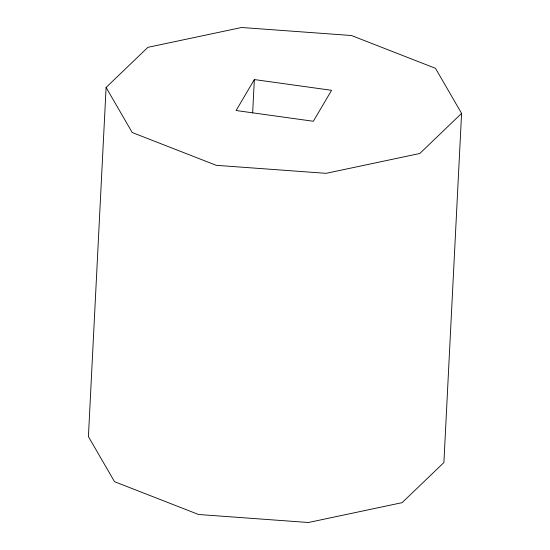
<?xml version="1.0" encoding="UTF-8"?>
<svg xmlns="http://www.w3.org/2000/svg" width="550" height="550" viewBox="0 0 550 550"><rect width="100%" height="100%" fill="white"/><g stroke="black" fill="none" stroke-linecap="round" stroke-linejoin="round"><path stroke-width="0.82" d="M106.102 87.45L88.412 436.618L114.524 481.683L198.55 514.491L308.399 522.5L402.119 502.659L443.898 462.55L461.587 113.382L435.476 68.317L351.45 35.509L241.601 27.5L147.881 47.341L106.102 87.45L132.206 132.516L216.239 165.316L326.088 173.333L419.808 153.491L461.587 113.382M252.656 112.984L254.347 79.564L331.581 90.31L313.342 121.268L236.108 110.522L254.347 79.564"/></g></svg>
